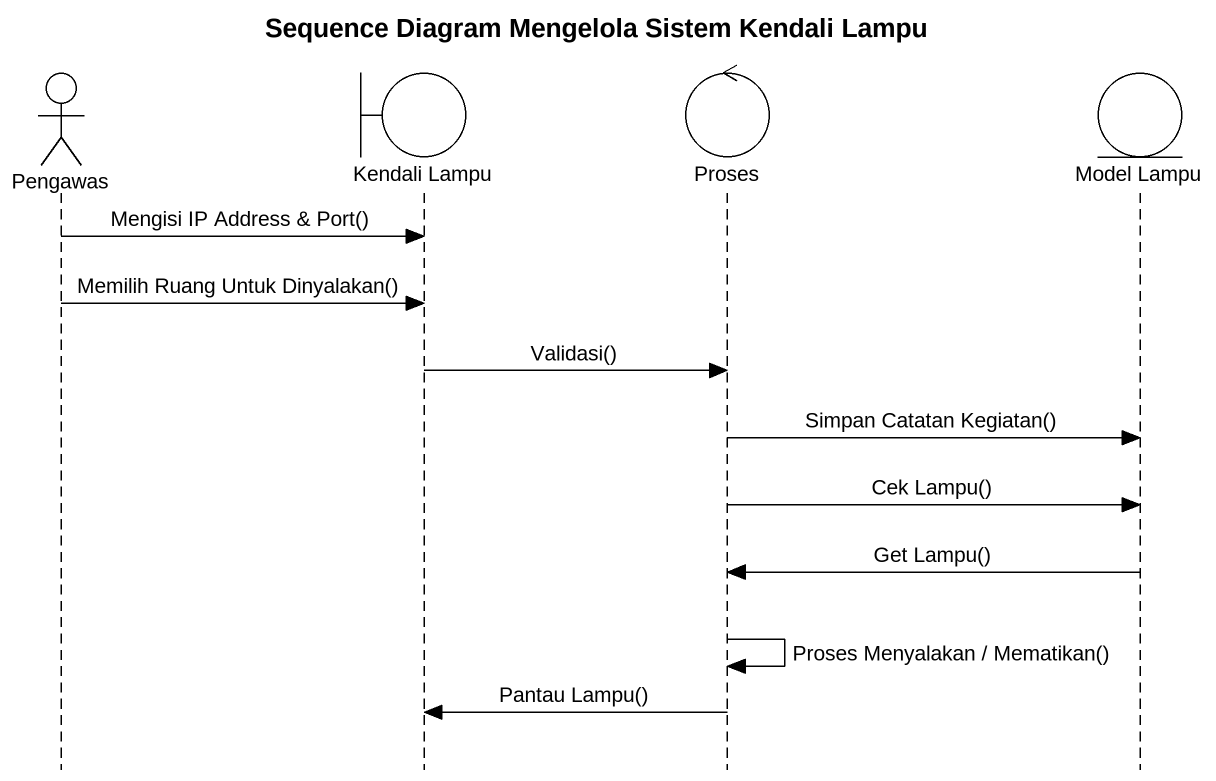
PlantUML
@startuml
title Sequence Diagram Mengelola Sistem Kendali Lampu
hide footbox
actor Pengawas
boundary "Kendali Lampu" as Kendali_Lampu
control Proses
entity "Model Lampu" as Model_Lampu

Pengawas -> Kendali_Lampu : Mengisi IP Address & Port()
Pengawas -> Kendali_Lampu : Memilih Ruang Untuk Dinyalakan()
Kendali_Lampu -> Proses : Validasi()
Proses -> Model_Lampu : Simpan Catatan Kegiatan()
Proses -> Model_Lampu : Cek Lampu()
Model_Lampu -> Proses : Get Lampu()
Proses -> Proses : Proses Menyalakan / Mematikan()
Proses -> Kendali_Lampu : Pantau Lampu()
@enduml
